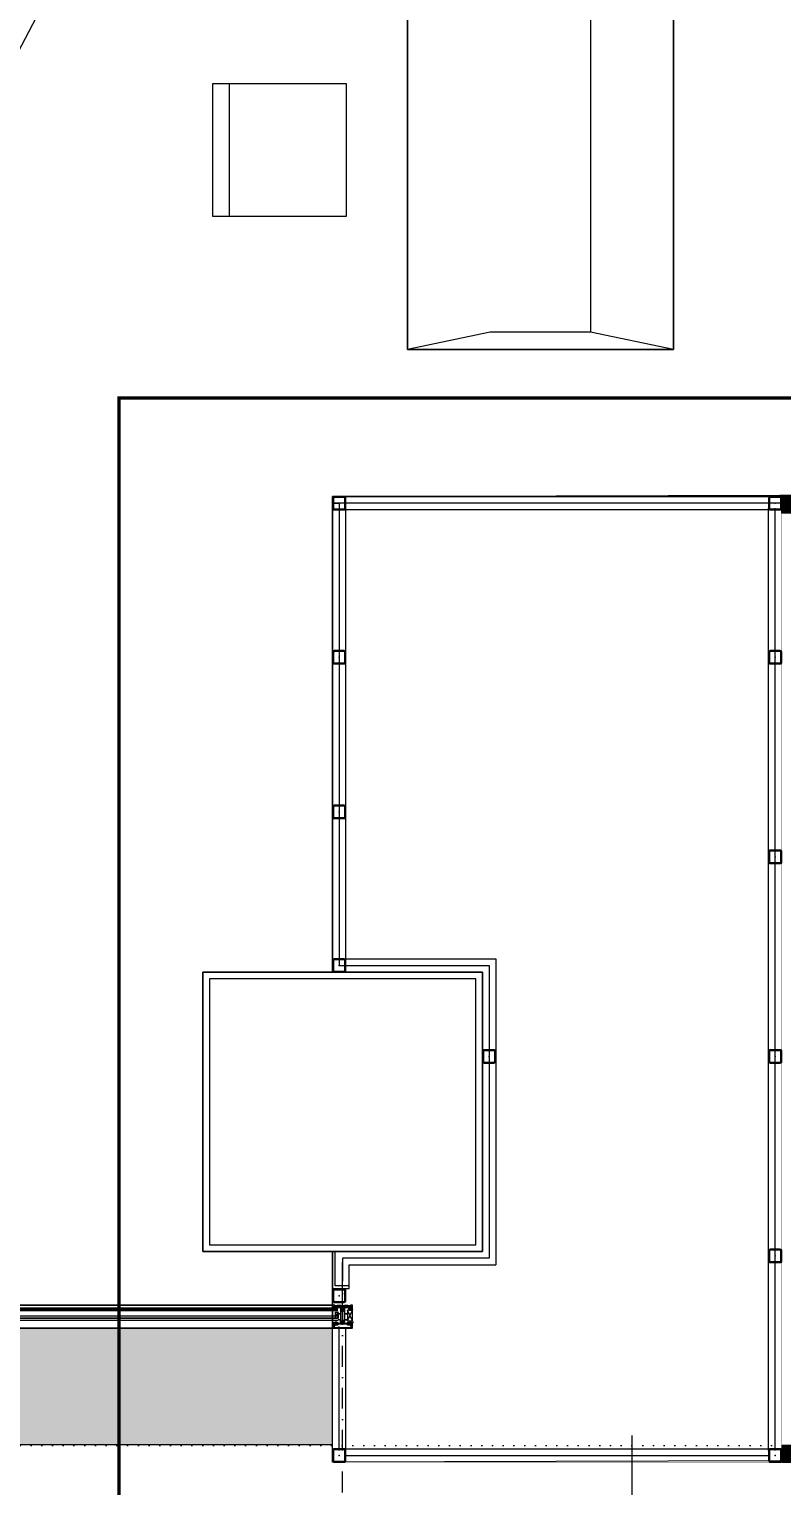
# Model space of a CAD drawing. Extents: x -2598 to 23780, y 0 to 8114.
# Drawn here: x 3228.3 to 3454.5, y 272.6 to 710.6 of the extents above; entities that cross this region are included whole.
import ezdxf
from ezdxf.enums import TextEntityAlignment as Align

# ---------------------------------------------------------------- set-up
doc = ezdxf.new("R2010")
doc.units = 0
doc.header["$LTSCALE"] = 25
doc.header["$MEASUREMENT"] = 0
for name, pattern in [('DASHDOT2', [0.5, 0.25, -0.125, 0, -0.125]), ('DOT2', [0.125, 0, -0.125]), ('HIDDEN2', [4.7625, 3.175, -1.5875])]:
    doc.linetypes.add(name, pattern=pattern)
doc.layers.get('0').update_dxf_attribs({"color": 9, "lineweight": 9})
for name, color, linetype, lineweight in [('01', 9, 'Continuous', 9), ('04', 9, 'Continuous', 9), ('05', 9, 'Continuous', 9), ('06D', 9, 'Continuous', 9), ('09', 9, 'Continuous', 9), ('10', 9, 'Continuous', 9), ('14', 9, 'Continuous', 9), ('15', 9, 'Continuous', 9), ('20', 9, 'DOT2', 9), ('21', 9, 'Continuous', 9), ('22', 8, 'Continuous', 9), ('24', 9, 'DASHDOT2', 9), ('33', 9, 'BATTING', 9), ('40', 9, 'Continuous', 9), ('40B', 9, 'Continuous', 9)]:
    doc.layers.add(name, color=color, linetype=linetype, lineweight=lineweight)
doc.styles.add('Arial', font='arial.ttf', dxfattribs={"height": 2.5})
doc.linetypes.add('BATTING', pattern='A,0.0001,-0.1,[134,ltypeshp.shx,S=0.1,R=0,X=-0.1,Y=0],-0.2,[134,ltypeshp.shx,S=0.1,R=180,X=0.1,Y=0],-0.1', length=0.4001)

# ---------------------------------------------------------------- blocks, each defined once
blk = doc.blocks.new('0_wallno')
blk.add_lwpolyline([(-7.84, 1.5), (7.942, 1.5), (7.942, -1.5), (-7.84, -1.5)], close=True)
blk.add_lwpolyline([(7.942, 0), (16.132, 0)])
at = {"style": 'Arial'}
blk.add_attdef('GENISLIK', text='', height=2, dxfattribs=at).set_placement((8.442, 0), align=Align.BOTTOM_LEFT)
blk.add_attdef('DUVARNO', text='', height=2, dxfattribs=at).set_placement((0, 0), align=Align.MIDDLE_CENTER)
blk.add_attdef('YUKSEKLIK', text='', height=2, dxfattribs=at).set_placement((8.442, -0.5), align=Align.TOP_LEFT)
blk = doc.blocks.new('p-audi_arac')
at = {"layer": '06D', "lineweight": 0, "flags": 128}
blk.add_lwpolyline([(695.6, 0.8), (-4.4, 0.8), (-4.4, 400.8), (695.6, 400.8)], close=True, dxfattribs=at)
blk = doc.blocks.new('p-')
for p, q in [((-55.07, 154.8), (-79.98, 160)), ((0, 160), (-24.97, 154.8)), ((-24.97, 154.8), (-55.07, 154.8)), ((-24.97, 154.8), (-24.97, 5.2)), ((-138.42, 80), (-98.42, 80)), ((-138.42, 40), (-138.42, 80)), ((-133.42, 40), (-133.42, 80)), ((-98.42, 80), (-98.42, 40)), ((-98.42, 40), (-138.42, 40)), ((-55.07, 5.2), (-79.98, 0)), ((-24.97, 5.2), (-55.07, 5.2)), ((0, 0), (-24.97, 5.2))]:
    blk.add_line(p, q)
at = {"flags": 128}
blk.add_lwpolyline([(-79.98, 160), (0, 160), (0, 0), (-79.98, 0)], close=True, dxfattribs=at)
at = {"layer": '40'}
for points in [[(-79.98, 0), (0, 0), (0, 160), (-79.98, 160)], [(-98.42, 40), (-138.42, 40), (-138.42, 80), (-98.42, 80)]]:
    blk.add_lwpolyline(points, close=True, dxfattribs=at)
blk = doc.blocks.new('p-kolon_80x80')
blk.add_lwpolyline([(-40, -40), (40, -40), (40, 40), (-40, 40)], close=True)
blk = doc.blocks.new('HHIMA10-IZQUIERDA$0$JUHI08')
blk.add_lwpolyline([(27, 9.7, -0.414214), (26.8, 9.5), (26, 9.5), (26, 8.5), (27, 8.5), (26, 6), (26, 0), (23.5, -2.5), (22, -2.5), (21.5, -3), (21, -2.5), (20.5, -2.5), (20, -3), (19.5, -2.5), (19, -2.5), (18.5, -3), (18, -2.5), (17.5, -2.5), (17, -3), (16.5, -2.5), (14.3, -2.5, -0.377964), (11.7, -2.5), (7.5, -2.5), (7, -3), (6.5, -2.5), (2.5, -2.5), (0, 0), (0, 6), (-1, 8.5), (0, 8.5), (0, 9.5), (-0.8, 9.5, -0.414214), (-1, 9.7), (-1, 9.9, -0.339454), (0.1, 11.4), (7.1, 13.5, -1), (7.5, 12.1), (7.1, 12, 0.330788), (5, 9.2), (5, 7.5), (6.9, 5.6, -1), (6.2, 5), (5, 6.2), (5, 3.5), (6.9, 1.6, -1), (6.2, 1), (5, 2.2), (5, -1), (11.7, -1, 0.377964), (14.3, -1), (21, -1), (21, 2.2), (19.8, 1, -1), (19.1, 1.6), (21, 3.5), (21, 6.2), (19.8, 5, -1), (19.1, 5.6), (21, 7.5), (21, 9.2, 0.330788), (18.9, 12), (18.5, 12.1, -1), (18.9, 13.5), (25.9, 11.4, -0.339454), (27, 9.9)], format="xyb", close=True)
for points in [[(3.5, 8), (3.5, 11), (1.5, 10.5), (1.5, 8)], [(3.5, 3.8), (3.5, 6.8), (1.5, 6.8), (1.5, 3.8)], [(2.5, -0.5), (3.5, -0.5), (3.5, 2.5), (1.5, 2.5), (1.5, 0.5)], [(22.5, 11), (22.5, 8), (24.5, 8), (24.5, 10.5)], [(22.5, 6.8), (22.5, 3.8), (24.5, 3.8), (24.5, 6.8)], [(24.5, 0.5), (23.5, -0.5), (22.5, -0.5), (22.5, 2.5), (24.5, 2.5)]]:
    blk.add_lwpolyline(points, close=True)
blk = doc.blocks.new('prf-10x10')
blk.add_lwpolyline([(-5, -5), (5, -5), (5, 5), (-5, 5)], close=True)
at = {"color": 255}
blk.add_solid([(-5, -5), (5, -5), (-5, 5), (5, 5)], dxfattribs=at)
at = {"layer": '10'}
blk.add_point((0, 0), dxfattribs=at)
blk = doc.blocks.new('*U120')
at = {"layer": '06D'}
blk.add_lwpolyline([(5, 0), (153.08, 0), (153.08, 5), (5, 5)], close=True, dxfattribs=at)
at = {"layer": '15'}
blk.add_lwpolyline([(153.08, 2.5), (5, 2.5)], dxfattribs=at)
at = {"layer": '10', "xscale": 0.5, "yscale": 0.5, "rotation": 270}
for p in [(2.5, 2.5), (150.58, 2.5)]:
    blk.add_blockref('prf-10x10', p, dxfattribs=at)
blk = doc.blocks.new('*U121')
at = {"layer": '06D'}
blk.add_lwpolyline([(5, 0), (153, 0), (153, 5), (5, 5)], close=True, dxfattribs=at)
at = {"layer": '15'}
blk.add_lwpolyline([(153, 2.5), (5, 2.5)], dxfattribs=at)
at = {"layer": '10', "xscale": 0.5, "yscale": 0.5, "rotation": 270}
for p in [(2.5, 2.5), (150.5, 2.5)]:
    blk.add_blockref('prf-10x10', p, dxfattribs=at)
blk = doc.blocks.new('p-kapı-kayar')
for p, q in [((-17.64, 2.07), (-17.75, 1.45)), ((-17.33, 1.45), (-17.42, 2.07)), ((185.75, 1.45), (185.84, 2.07)), ((186.06, 2.07), (186.17, 1.45))]:
    blk.add_line(p, q)
at = {"linetype": 'Continuous', "flags": 128}
for points in [[(-17.34, 2.06), (-17.34, 1.91), (-15.89, 1.91, 0.414214), (-15.59, 2.21), (-15.59, 3.11), (-15.64, 3.16), (-15.59, 3.21), (-15.59, 6.06), (-15.64, 6.11), (-15.59, 6.16), (-15.59, 7.91), (-15.67, 8.23, 0.344151), (-15.77, 8.31), (-15.79, 8.31), (-15.79, 2.21, -0.414214), (-15.89, 2.11), (-16.89, 2.11), (-16.89, 2.31, 0.414214), (-16.99, 2.41), (-17.99, 2.41), (-17.99, 3.4), (-18.19, 3.4), (-18.19, 3.3), (-19.89, 3.3), (-19.89, 3.4), (-20.09, 3.4), (-20.09, 3.1), (-19.64, 3.1), (-19.59, 3.15), (-19.54, 3.1), (-18.19, 3.1), (-18.19, 2.06), (-19.09, 2.06), (-19.09, 1.91), (-17.74, 1.91), (-17.74, 2.06), (-17.99, 2.06), (-17.99, 2.19), (-17.09, 2.19), (-17.09, 2.06)], [(185.76, 2.06), (185.76, 1.91), (184.31, 1.91, -0.414214), (184.01, 2.21), (184.01, 3.11), (184.06, 3.16), (184.01, 3.21), (184.01, 6.06), (184.06, 6.11), (184.01, 6.16), (184.01, 7.91), (184.09, 8.23, -0.344151), (184.19, 8.31), (184.21, 8.31), (184.21, 2.21, 0.414214), (184.31, 2.11), (185.31, 2.11), (185.31, 2.31, -0.414214), (185.41, 2.41), (186.41, 2.41), (186.41, 3.4), (186.61, 3.4), (186.61, 3.3), (188.31, 3.3), (188.31, 3.4), (188.51, 3.4), (188.51, 3.1), (188.06, 3.1), (188.01, 3.15), (187.96, 3.1), (186.61, 3.1), (186.61, 2.06), (187.51, 2.06), (187.51, 1.91), (186.16, 1.91), (186.16, 2.06), (186.41, 2.06), (186.41, 2.19), (185.51, 2.19), (185.51, 2.06)]]:
    blk.add_lwpolyline(points, format="xyb", close=True, dxfattribs=at)
at = {"ltscale": 1000}
for points in [[(-19.5, -1.49), (-19.5, -1.69), (-22.9, -1.69, -0.414214), (-23.5, -1.09), (-23.5, -0.24), (-23.45, -0.19), (-23.5, -0.14), (-23.5, 0.86), (-23.45, 0.91), (-23.5, 0.96), (-23.5, 1.81, -0.414214), (-22.9, 2.41), (-20.98, 2.41, -1), (-20.98, 2.26), (-22.9, 2.26, 0.085164), (-23.05, 2.23), (-23.05, 2.01, -1), (-23.15, 2.01), (-23.15, 2.13, 0.63755), (-23.19, 2.15, 0.221337), (-23.35, 1.81), (-23.35, 1.41, 1), (-23.15, 1.41), (-23.15, 1.46, -1), (-23.05, 1.46), (-23.05, 1.41, 0.414214), (-22.95, 1.31), (-21.75, 1.31, -1), (-21.75, 1.21), (-21.85, 1.21, 1), (-21.85, 1.11), (-21.51, 1.11), (-21.48, 1.08), (-21.45, 1.11), (-21.1, 1.11, 1), (-21.1, 1.21), (-21.2, 1.21, -1), (-21.2, 1.31), (-19.5, 1.31), (-19.5, 1.11, -0.414214), (-19.6, 1.01), (-19.7, 1.01), (-19.7, 1.11, 0.414214), (-19.75, 1.16), (-20.2, 1.16), (-20.2, 1.11, -0.414214), (-20.3, 1.01), (-20.4, 1.01), (-20.4, 1.11, 0.414214), (-20.45, 1.16), (-20.85, 1.16, 0.414214), (-20.9, 1.11), (-20.9, -1.49, 0.414214), (-20.85, -1.54), (-20.45, -1.54, 0.414214), (-20.4, -1.49), (-20.4, -1.39), (-20.3, -1.39, -0.414214), (-20.2, -1.49), (-20.2, -1.54), (-19.75, -1.54, 0.414214), (-19.7, -1.49), (-19.7, -1.39), (-19.6, -1.39, -0.414214)], [(-23.23, -1.41, -0.196262), (-23.35, -1.09), (-23.35, 1.06, -0.414214), (-23.25, 1.16), (-23.15, 1.16, -0.414214), (-23.05, 1.06), (-23.05, 0.81), (-22.9, 0.81), (-22.9, 1.06, -0.414214), (-22.8, 1.16), (-22.1, 1.16, -0.414214), (-22.05, 1.11), (-22.05, 1.01, 0.414214), (-22, 0.96), (-21.15, 0.96, -0.414214), (-21.05, 0.86), (-21.05, -1.44, -0.414214), (-21.15, -1.54), (-22.8, -1.54, -0.414214), (-22.9, -1.44), (-22.9, -1.19), (-23.05, -1.19), (-23.05, -1.34, -0.671875)], [(78.67, -1.54), (78.27, -1.54, -0.414214), (78.22, -1.49), (78.22, -1.39), (78.12, -1.39, 0.414214), (78.02, -1.49), (78.02, -1.54), (77.57, -1.54, -0.414214), (77.52, -1.49), (77.52, -1.39), (77.42, -1.39, 0.414214), (77.32, -1.49), (77.32, -1.69), (80.73, -1.69, 0.365977), (81.32, -1.19), (80.92, -1.19), (80.92, -0.92, 0.414214), (80.87, -0.87), (80.82, -0.87, 0.414214), (80.77, -0.92), (80.77, -1.04), (80.47, -1.04), (80.47, -0.74, 0.414214), (80.42, -0.69), (80.37, -0.69, 0.414214), (80.32, -0.74), (80.32, -0.89), (80.35, -0.92), (80.32, -0.95), (80.32, -1.09, 0.414214), (80.42, -1.19), (80.72, -1.19, -0.414214), (80.77, -1.24, 0.414214), (80.87, -1.34), (80.91, -1.34, -0.760399), (80.94, -1.44, -0.136106), (80.73, -1.49), (79.07, -1.49, -0.414214), (78.97, -1.39), (78.97, 1.01, -0.414214), (79.07, 1.11), (80.73, 1.11, -0.136106), (80.94, 1.05, -0.760399), (80.91, 0.96), (80.87, 0.96, 0.414214), (80.77, 0.86, -0.414214), (80.72, 0.81), (80.42, 0.81, 0.414214), (80.32, 0.71), (80.32, 0.36, 0.414214), (80.37, 0.31), (80.42, 0.31, 0.414214), (80.47, 0.36), (80.47, 0.66), (80.77, 0.66), (80.77, 0.53, 0.414214), (80.82, 0.48), (80.87, 0.48, 0.414214), (80.92, 0.53), (80.92, 0.81), (81.32, 0.81, 0.365977), (80.73, 1.31), (77.32, 1.31), (77.32, 1.11, 0.414214), (77.42, 1.01), (77.52, 1.01), (77.52, 1.11, -0.414214), (77.57, 1.16), (78.02, 1.16), (78.02, 1.11, 0.414214), (78.12, 1.01), (78.22, 1.01), (78.22, 1.11, -0.414214), (78.27, 1.16), (78.67, 1.16, -0.414214), (78.72, 1.11), (78.72, -1.49, -0.414214)], [(89.75, -1.54), (90.15, -1.54, 0.414214), (90.2, -1.49), (90.2, -1.39), (90.3, -1.39, -0.414214), (90.4, -1.49), (90.4, -1.54), (90.85, -1.54, 0.414214), (90.9, -1.49), (90.9, -1.39), (91, -1.39, -0.414214), (91.1, -1.49), (91.1, -1.69), (87.69, -1.69, -0.365977), (87.1, -1.19), (87.5, -1.19), (87.5, -0.92, -0.414214), (87.55, -0.87), (87.6, -0.87, -0.414214), (87.65, -0.92), (87.65, -1.04), (87.95, -1.04), (87.95, -0.74, -0.414214), (88, -0.69), (88.05, -0.69, -0.414214), (88.1, -0.74), (88.1, -0.89), (88.07, -0.92), (88.1, -0.95), (88.1, -1.09, -0.414214), (88, -1.19), (87.7, -1.19, 0.414214), (87.65, -1.24, -0.414214), (87.55, -1.34), (87.51, -1.34, 0.760399), (87.48, -1.44, 0.136106), (87.69, -1.49), (89.35, -1.49, 0.414214), (89.45, -1.39), (89.45, 1.01, 0.414214), (89.35, 1.11), (87.69, 1.11, 0.136106), (87.48, 1.05, 0.760399), (87.51, 0.96), (87.55, 0.96, -0.414214), (87.65, 0.86, 0.414214), (87.7, 0.81), (88, 0.81, -0.414214), (88.1, 0.71), (88.1, 0.36, -0.414214), (88.05, 0.31), (88, 0.31, -0.414214), (87.95, 0.36), (87.95, 0.66), (87.65, 0.66), (87.65, 0.53, -0.414214), (87.6, 0.48), (87.55, 0.48, -0.414214), (87.5, 0.53), (87.5, 0.81), (87.1, 0.81, -0.365977), (87.69, 1.31), (91.1, 1.31), (91.1, 1.11, -0.414214), (91, 1.01), (90.9, 1.01), (90.9, 1.11, 0.414214), (90.85, 1.16), (90.4, 1.16), (90.4, 1.11, -0.414214), (90.3, 1.01), (90.2, 1.01), (90.2, 1.11, 0.414214), (90.15, 1.16), (89.75, 1.16, 0.414214), (89.7, 1.11), (89.7, -1.49, 0.414214)], [(187.92, -1.49), (187.92, -1.69), (191.32, -1.69, 0.414214), (191.92, -1.09), (191.92, -0.24), (191.87, -0.19), (191.92, -0.14), (191.92, 0.86), (191.87, 0.91), (191.92, 0.96), (191.92, 1.81, 0.414214), (191.32, 2.41), (189.4, 2.41, 1), (189.4, 2.26), (191.32, 2.26, -0.085164), (191.47, 2.23), (191.47, 2.01, 1), (191.57, 2.01), (191.57, 2.13, -0.63755), (191.61, 2.15, -0.221337), (191.77, 1.81), (191.77, 1.41, -1), (191.57, 1.41), (191.57, 1.46, 1), (191.47, 1.46), (191.47, 1.41, -0.414214), (191.37, 1.31), (190.17, 1.31, 1), (190.17, 1.21), (190.27, 1.21, -1), (190.27, 1.11), (189.93, 1.11), (189.9, 1.08), (189.87, 1.11), (189.52, 1.11, -1), (189.52, 1.21), (189.62, 1.21, 1), (189.62, 1.31), (187.92, 1.31), (187.92, 1.11, 0.414214), (188.02, 1.01), (188.12, 1.01), (188.12, 1.11, -0.414214), (188.17, 1.16), (188.62, 1.16), (188.62, 1.11, 0.414214), (188.72, 1.01), (188.82, 1.01), (188.82, 1.11, -0.414214), (188.87, 1.16), (189.27, 1.16, -0.414214), (189.32, 1.11), (189.32, -1.49, -0.414214), (189.27, -1.54), (188.87, -1.54, -0.414214), (188.82, -1.49), (188.82, -1.39), (188.72, -1.39, 0.414214), (188.62, -1.49), (188.62, -1.54), (188.17, -1.54, -0.414214), (188.12, -1.49), (188.12, -1.39), (188.02, -1.39, 0.414214)], [(191.65, -1.41, 0.196262), (191.77, -1.09), (191.77, 1.06, 0.414214), (191.67, 1.16), (191.57, 1.16, 0.414214), (191.47, 1.06), (191.47, 0.81), (191.32, 0.81), (191.32, 1.06, 0.414214), (191.22, 1.16), (190.52, 1.16, 0.414214), (190.47, 1.11), (190.47, 1.01, -0.414214), (190.42, 0.96), (189.57, 0.96, 0.414214), (189.47, 0.86), (189.47, -1.44, 0.414214), (189.57, -1.54), (191.22, -1.54, 0.414214), (191.32, -1.44), (191.32, -1.19), (191.47, -1.19), (191.47, -1.34, 0.671875)]]:
    blk.add_lwpolyline(points, format="xyb", close=True, dxfattribs=at)
for points in [[(-20.4, 2.39), (-18.48, 2.39, -1), (-18.48, 2.24), (-20.4, 2.24), (-20.55, 2.22), (-20.55, 1.99, -1), (-20.65, 1.99), (-20.65, 2.12, 0.63755), (-20.69, 2.14), (-20.85, 1.79), (-20.85, 1.39, 1), (-20.65, 1.39), (-20.65, 1.44, -1), (-20.55, 1.44), (-20.55, 1.39, 0.414214), (-20.45, 1.29), (-19.25, 1.29, -1), (-19.25, 1.19), (-19.35, 1.19, 1), (-19.35, 1.09), (-19.01, 1.09), (-18.98, 1.06), (-18.95, 1.09), (-18.6, 1.09, 1), (-18.6, 1.19), (-18.7, 1.19, -1), (-18.7, 1.29), (83.23, 1.29, -0.365977), (83.82, 0.79), (83.75, 0.79), (83.75, 0.41), (84.21, 0.05), (84.21, 0), (84.19, -0.04), (84.13, -0.08, -0.068877), (83.67, -0.22, -0.025103), (83.39, -0.25, 0.44249), (83.29, -0.42), (83.3, -0.49), (83.45, -0.68), (83.66, -0.77), (83.79, -0.8), (83.79, -0.96), (83.75, -1.18), (83.75, -1.21), (83.82, -1.21, -0.365977), (83.23, -1.71), (-20.4, -1.71, -0.414214), (-21, -1.11), (-21, -0.26), (-20.95, -0.21), (-21, -0.16), (-21, 0.84), (-20.95, 0.89), (-21, 0.94), (-21, 1.79, -0.414214), (-20.4, 2.39)], [(85.19, 1.29, 0.365977), (84.6, 0.79), (84.67, 0.76), (84.63, 0.54), (84.63, 0.38), (84.91, 0.3), (84.97, 0.26), (85.12, 0.07, -0.207783), (85.09, -0.15, -0.31764), (85.03, -0.17), (84.75, -0.2), (84.43, -0.27), (84.29, -0.33), (84.23, -0.38), (84.21, -0.42), (84.21, -0.47), (84.67, -0.82), (84.67, -1.18), (84.6, -1.21, 0.365977), (85.19, -1.71), (188.82, -1.71, 0.414214), (189.42, -1.11), (189.42, -0.26), (189.37, -0.21), (189.42, -0.16), (189.42, 0.84), (189.37, 0.89), (189.42, 0.94), (189.42, 1.79, 0.414214), (188.82, 2.39), (186.9, 2.39, 1), (186.9, 2.24), (188.82, 2.24), (188.97, 2.22), (188.97, 1.99, 1), (189.07, 1.99), (189.07, 2.12, -0.63755), (189.11, 2.14, -0.465478), (189.11, 2.14, -0.221337), (189.27, 1.79), (189.27, 1.39, -1), (189.07, 1.39), (189.07, 1.44, 1), (188.97, 1.44), (188.97, 1.39, -0.414214), (188.87, 1.29), (85.19, 1.29)]]:
    blk.add_lwpolyline(points, format="xyb", close=True)
for points in [[(-17.87, 2.19), (-17.87, 2.07), (-17.21, 2.07), (-17.21, 2.19)], [(81.49, -0.13), (81.55, -0.11), (81.63, -0.07), (81.69, -0.02), (81.71, 0.01), (81.71, 0.06), (81.25, 0.42), (81.25, 0.78), (80.94, 0.78), (80.94, 0.42), (80.74, 0.42), (80.74, 0.6), (80.73, 0.61), (80.68, 0.6), (80.49, 0.4), (80.49, -0.85), (80.68, -1.04), (80.73, -1.05), (80.74, -1.04), (80.74, -0.86), (80.94, -0.86), (80.94, -1.17), (81.25, -1.17), (81.29, -0.94), (81.29, -0.79), (81.16, -0.76), (81.01, -0.7), (80.95, -0.67), (80.87, -0.57), (80.8, -0.48), (80.79, -0.41), (80.8, -0.31), (80.83, -0.26), (80.89, -0.23), (81.17, -0.21), (81.38, -0.16)], [(86.93, -0.13), (86.87, -0.11), (86.79, -0.07), (86.73, -0.02), (86.71, 0.01), (86.71, 0.06), (87.17, 0.42), (87.17, 0.78), (87.48, 0.78), (87.48, 0.42), (87.68, 0.42), (87.68, 0.6), (87.69, 0.61), (87.74, 0.6), (87.93, 0.4), (87.93, -0.85), (87.74, -1.04), (87.69, -1.05), (87.68, -1.04), (87.68, -0.86), (87.48, -0.86), (87.48, -1.17), (87.17, -1.17), (87.13, -0.94), (87.13, -0.79), (87.26, -0.76), (87.41, -0.7), (87.47, -0.67), (87.55, -0.57), (87.62, -0.48), (87.63, -0.41), (87.62, -0.31), (87.59, -0.26), (87.53, -0.23), (87.25, -0.21), (87.04, -0.16)], [(186.29, 2.19), (186.29, 2.07), (185.63, 2.07), (185.63, 2.19)]]:
    blk.add_lwpolyline(points, close=True)
at = {"layer": '06D'}
for p, q in [((77.32, 1.31), (-20.35, 1.31)), ((91.1, 1.31), (188.77, 1.31)), ((77.32, -1.69), (-19.5, -1.69)), ((91.1, -1.69), (187.92, -1.69))]:
    blk.add_line(p, q, dxfattribs=at)
at = {"layer": '15'}
for p, q in [((-20.59, 0.32), (-20.59, -0.68)), ((-20.59, 0.32), (78.43, 0.32)), ((78.43, 0.32), (78.43, -0.68)), ((89.99, 0.32), (89.99, -0.68)), ((189.01, 0.32), (89.99, 0.32)), ((189.01, 0.32), (189.01, -0.68)), ((-20.59, -0.68), (78.43, -0.68)), ((189.01, -0.68), (89.99, -0.68))]:
    blk.add_line(p, q, dxfattribs=at)
at = {"layer": '20'}
for points in [[(-22.9, -1.69), (-115.79, -1.69), (-115.79, 2.41), (-22.9, 2.41)], [(191.32, -1.69), (284.21, -1.69), (284.21, 2.41), (191.32, 2.41)]]:
    blk.add_lwpolyline(points, dxfattribs=at)
at = {"xscale": -1, "rotation": 180}
blk.add_blockref('*U120', (-168.79, 8.4), dxfattribs=at)
at = {"rotation": 180}
blk.add_blockref('*U121', (337.21, 8.4), dxfattribs=at)
at = {"yscale": 0.1, "zscale": 0.1}
for p, xscale, rotation in [((-20.6, 1.11), 0.1, 270), ((78.42, -1.49), 0.1, 90), ((90, -1.49), -0.1, 270), ((189.02, 1.11), -0.1, 90)]:
    blk.add_blockref('HHIMA10-IZQUIERDA$0$JUHI08', p, dxfattribs=dict(at, xscale=xscale, rotation=rotation))
blk = doc.blocks.new('Prf-40x40')
for points in [[(1.5, -2), (-1.5, -2, -0.414214), (-2, -1.5), (-2, 1.5, -0.414214), (-1.5, 2), (1.5, 2, -0.414214), (2, 1.5), (2, -1.5, -0.414214)], [(1.5, -1.7), (-1.5, -1.7, -0.414214), (-1.7, -1.5), (-1.7, 1.5, -0.414214), (-1.5, 1.7), (1.5, 1.7, -0.414214), (1.7, 1.5), (1.7, -1.5, -0.414214)]]:
    blk.add_lwpolyline(points, format="xyb", close=True)
blk.add_point((0, 0))
blk = doc.blocks.new('p-profil_bitis')
for p, q in [((-1.5, 2.16), (-3, 5.37)), ((-3, 2.16), (-1.5, 5.37)), ((1.2, 3.05), (2.2, 4.65)), ((2.2, 3.05), (1.2, 4.65))]:
    blk.add_line(p, q)
for points in [[(-2.9, 6.02), (-2.89, 6.01), (-2.88, 6), (-2.88, 6), (-2.87, 6), (-2.48, 6), (-2.47, 6), (-2.46, 6), (-2.46, 6.01), (-2.45, 6.02), (-2.43, 6.06), (-2.41, 6.08), (-2.4, 6.09), (-2.38, 6.09), (-2.37, 6.1), (-2.35, 6.09), (-2.33, 6.09), (-2.32, 6.08), (-2.3, 6.06), (-2.28, 6.01), (-2.27, 6.01), (-2.27, 6), (-2.26, 6), (-2.25, 6), (-1.76, 6), (-1.76, 5.49), (-1.76, 5.48), (-1.77, 5.47), (-1.77, 5.46), (-1.78, 5.46), (-1.79, 5.45), (-1.8, 5.45), (-1.81, 5.45), (-1.82, 5.46), (-1.83, 5.46), (-1.84, 5.47), (-1.89, 5.55), (-1.89, 5.56), (-1.9, 5.57), (-1.9, 5.57), (-1.91, 5.57), (-1.92, 5.57), (-1.93, 5.57), (-1.93, 5.56), (-1.94, 5.55), (-1.99, 5.46), (-1.99, 5.46), (-2, 5.46), (-2, 5.45), (-2.01, 5.45), (-2.02, 5.45), (-2.1, 5.45), (-2.11, 5.45), (-2.12, 5.45), (-2.12, 5.46), (-2.13, 5.46), (-2.13, 5.47), (-2.13, 5.47), (-2.14, 5.48), (-2.14, 5.5), (-2.23, 5.45), (-2.54, 5.45), (-2.62, 5.5), (-2.62, 5.48), (-2.63, 5.47), (-2.63, 5.46), (-2.63, 5.46), (-2.64, 5.45), (-2.65, 5.45), (-2.65, 5.45), (-2.74, 5.45), (-2.75, 5.45), (-2.76, 5.45), (-2.76, 5.46), (-2.77, 5.46), (-2.77, 5.46), (-2.82, 5.55), (-2.83, 5.56), (-2.83, 5.57), (-2.84, 5.57), (-2.85, 5.57), (-2.86, 5.57), (-2.86, 5.57), (-2.87, 5.56), (-2.87, 5.55), (-2.92, 5.47), (-2.93, 5.46), (-2.94, 5.46), (-2.95, 5.45), (-2.96, 5.45), (-2.97, 5.45), (-2.98, 5.46), (-2.99, 5.46), (-2.99, 5.47), (-3, 5.48), (-3, 5.49), (-3, 6.92), (-3, 6.93), (-3, 6.93), (-2.99, 6.94), (-2.99, 6.95), (-2.98, 6.95), (-2.97, 6.95), (-2.37, 6.95), (-2.36, 6.95), (-2.35, 6.95), (-2.35, 6.94), (-2.34, 6.93), (-2.34, 6.93), (-2.34, 6.92), (-2.34, 6.47), (-2.34, 6.44), (-2.32, 6.41), (-2.3, 6.38), (-2.28, 6.37), (-2.25, 6.35), (-2.22, 6.35), (-2.04, 6.35), (-2.03, 6.35), (-2.02, 6.35), (-2.01, 6.36), (-2, 6.37), (-1.99, 6.38), (-1.99, 6.39), (-1.99, 6.4), (-1.99, 6.54), (-2.05, 6.54), (-2.06, 6.54), (-2.08, 6.55), (-2.09, 6.55), (-2.09, 6.56), (-2.1, 6.58), (-2.1, 6.59), (-2.1, 6.6), (-2.1, 6.62), (-2.09, 6.63), (-2.08, 6.65), (-2.07, 6.66), (-2.05, 6.67), (-2.04, 6.68), (-2.02, 6.68), (-1.79, 6.68), (-1.78, 6.68), (-1.78, 6.68), (-1.77, 6.67), (-1.76, 6.66), (-1.76, 6.66), (-1.76, 6.65), (-1.76, 6.4), (-0.65, 6.4), (-0.62, 6.4), (-0.58, 6.39), (-0.56, 6.37), (-0.53, 6.35), (-0.51, 6.32), (-0.5, 6.28), (-0.5, 6.25), (-0.5, 2.04), (-0.5, 2.01), (-0.49, 1.99), (-0.47, 1.96), (-0.45, 1.94), (-0.42, 1.93), (-0.39, 1.92), (-0.36, 1.92), (-0.33, 1.93), (-0.31, 1.94), (-0.29, 1.96), (-0.27, 1.99), (-0.26, 2.01), (-0.25, 2.04), (-0.25, 2.25), (-0.25, 2.26), (-0.25, 2.26), (-0.25, 2.27), (-0.24, 2.28), (-0.23, 2.28), (-0.23, 2.28), (0.22, 2.28), (0.23, 2.28), (0.24, 2.28), (0.25, 2.27), (0.25, 2.26), (0.25, 2.26), (0.26, 2.25), (0.26, 2.04), (0.26, 2.01), (0.27, 1.99), (0.29, 1.96), (0.31, 1.94), (0.33, 1.93), (0.36, 1.92), (0.39, 1.92), (0.42, 1.93), (0.45, 1.94), (0.47, 1.96), (0.49, 1.99), (0.5, 2.01), (0.5, 2.04), (0.5, 6.25), (0.51, 6.29), (0.52, 6.33), (0.54, 6.36), (0.58, 6.38), (0.61, 6.4), (0.65, 6.4), (1.76, 6.4), (1.76, 6.65), (1.76, 6.66), (1.76, 6.66), (1.77, 6.67), (1.77, 6.67), (1.78, 6.68), (1.78, 6.68), (1.79, 6.68), (2.02, 6.68), (2.04, 6.68), (2.06, 6.67), (2.08, 6.66), (2.09, 6.64), (2.1, 6.62), (2.1, 6.6), (2.1, 6.59), (2.1, 6.58), (2.1, 6.57), (2.09, 6.56), (2.08, 6.55), (2.07, 6.54), (2.06, 6.54), (2.05, 6.54), (1.99, 6.54), (1.99, 6.4), (1.99, 6.39), (1.99, 6.38), (2, 6.37), (2.01, 6.36), (2.02, 6.35), (2.03, 6.35), (2.04, 6.35), (2.22, 6.35), (2.25, 6.35), (2.28, 6.37), (2.3, 6.38), (2.32, 6.41), (2.34, 6.44), (2.34, 6.47), (2.34, 6.92), (2.34, 6.93), (2.34, 6.93), (2.35, 6.94), (2.35, 6.95), (2.36, 6.95), (2.37, 6.95), (2.97, 6.95), (2.98, 6.95), (2.98, 6.95), (2.99, 6.94), (2.99, 6.94), (3, 6.93), (3, 6.93), (3, 6.92), (3, 5.49), (3, 5.48), (3, 5.47), (2.99, 5.46), (2.98, 5.46), (2.97, 5.45), (2.96, 5.45), (2.96, 5.45), (2.95, 5.45), (2.94, 5.46), (2.93, 5.46), (2.92, 5.47), (2.87, 5.55), (2.87, 5.56), (2.86, 5.57), (2.86, 5.57), (2.85, 5.57), (2.84, 5.57), (2.83, 5.57), (2.83, 5.56), (2.82, 5.55), (2.77, 5.46), (2.77, 5.46), (2.76, 5.46), (2.76, 5.45), (2.75, 5.45), (2.74, 5.45), (2.65, 5.45), (2.65, 5.45), (2.64, 5.45), (2.63, 5.46), (2.63, 5.46), (2.63, 5.47), (2.62, 5.48), (2.62, 5.5), (2.53, 5.45), (2.22, 5.45), (2.13, 5.5), (2.13, 5.48), (2.13, 5.47), (2.13, 5.47), (2.13, 5.46), (2.12, 5.46), (2.12, 5.45), (2.11, 5.45), (2.1, 5.45), (2.02, 5.45), (2.01, 5.45), (2, 5.45), (1.99, 5.46), (1.99, 5.46), (1.94, 5.55), (1.93, 5.56), (1.93, 5.57), (1.92, 5.57), (1.91, 5.57), (1.9, 5.57), (1.9, 5.57), (1.89, 5.56), (1.89, 5.55), (1.84, 5.47), (1.83, 5.46), (1.82, 5.46), (1.81, 5.45), (1.8, 5.45), (1.79, 5.45), (1.78, 5.46), (1.77, 5.46), (1.77, 5.47), (1.76, 5.48), (1.76, 5.49), (1.76, 6), (2.25, 6), (2.26, 6), (2.26, 6), (2.27, 6.01), (2.27, 6.01), (2.28, 6.01), (2.3, 6.06), (2.31, 6.07), (2.33, 6.09), (2.34, 6.09), (2.36, 6.1), (2.37, 6.1), (2.39, 6.09), (2.4, 6.09), (2.42, 6.07), (2.43, 6.06), (2.45, 6.02), (2.46, 6.01), (2.46, 6), (2.47, 6), (2.48, 6), (2.87, 6), (2.88, 6), (2.88, 6), (2.89, 6.01), (2.9, 6.02), (2.9, 6.02), (2.9, 6.03), (2.9, 6.04), (2.9, 6.05), (2.87, 6.1), (2.86, 6.11), (2.85, 6.11), (2.84, 6.12), (2.83, 6.12), (2.82, 6.12), (2.81, 6.12), (2.8, 6.11), (2.79, 6.11), (2.78, 6.1), (2.74, 6.02), (2.73, 6.01), (2.72, 6.01), (2.72, 6), (2.71, 6), (2.7, 6), (2.69, 6.01), (2.69, 6.01), (2.68, 6.02), (2.64, 6.1), (2.63, 6.11), (2.62, 6.11), (2.61, 6.12), (2.6, 6.12), (2.59, 6.12), (2.58, 6.12), (2.57, 6.11), (2.56, 6.11), (2.55, 6.1), (2.51, 6.02), (2.5, 6.01), (2.5, 6.01), (2.49, 6), (2.48, 6), (2.48, 6), (2.47, 6), (2.46, 6.01), (2.46, 6.01), (2.45, 6.02), (2.41, 6.1), (2.4, 6.11), (2.39, 6.11), (2.38, 6.12), (2.37, 6.12), (2.36, 6.12), (2.35, 6.12), (2.34, 6.11), (2.33, 6.11), (2.32, 6.1), (2.28, 6.02), (2.27, 6.01), (2.26, 6.01), (2.26, 6), (2.25, 6), (2.24, 6), (2.24, 6.01), (2.23, 6.01), (2.22, 6.02), (2.18, 6.1), (2.17, 6.11), (2.16, 6.11), (2.15, 6.12), (2.14, 6.12), (2.13, 6.12), (2.12, 6.12), (2.11, 6.11), (2.1, 6.11), (2.09, 6.1), (2.05, 6.02), (2.04, 6.01), (2.03, 6.01), (2.03, 6), (2.02, 6), (2.01, 6), (2.01, 6.01), (2, 6.01), (1.99, 6.02), (1.95, 6.1), (1.94, 6.11), (1.93, 6.11), (1.92, 6.12), (1.91, 6.12), (1.9, 6.12), (1.89, 6.12), (1.88, 6.11), (1.87, 6.11), (1.86, 6.1), (1.82, 6.02), (1.81, 6.01), (1.81, 6.01), (1.8, 6), (1.79, 6), (1.78, 6), (1.77, 6.01), (1.77, 6.01), (1.76, 6.02), (1.76, 6.02), (1.76, 6.03), (1.76, 6.17), (1.76, 6.18), (1.76, 6.19), (1.75, 6.19), (1.74, 6.2), (1.74, 6.2), (1.73, 6.2), (0.8, 6.2), (0.8, 6.23), (0.79, 6.25), (0.77, 6.27), (0.76, 6.28), (0.73, 6.3), (0.71, 6.3), (0.68, 6.3), (0.66, 6.29), (0.64, 6.28), (0.62, 6.26), (0.61, 6.24), (0.6, 6.22), (0.6, 6.2), (0.6, 6.17), (0.61, 6.15), (0.63, 6.13), (0.65, 6.12), (0.65, 4.3), (1.25, 4.41), (1.26, 4.41), (1.27, 4.4), (1.28, 4.4), (1.29, 4.39), (1.3, 4.38), (1.3, 4.38), (1.3, 4.37), (1.3, 4.36), (1.29, 4.35), (1.29, 4.34), (1.28, 4.33), (1.27, 4.33), (0.65, 4.15), (0.65, 2.51), (1.25, 2.62), (1.26, 2.62), (1.27, 2.61), (1.28, 2.61), (1.29, 2.6), (1.3, 2.59), (1.3, 2.59), (1.3, 2.58), (1.3, 2.57), (1.29, 2.56), (1.29, 2.55), (1.28, 2.54), (1.27, 2.54), (0.64, 2.36), (0.62, 2.35), (0.6, 2.33), (0.59, 2.32), (0.58, 2.3), (0.58, 2.28), (0.58, 1.97), (0.7, 1.97), (0.7, 1.83), (0.26, 1.83), (0.14, 1.95), (0.14, 2.05), (0.14, 2.06), (0.14, 2.06), (0.13, 2.07), (0.13, 2.07), (0.12, 2.08), (0.12, 2.08), (0.11, 2.08), (-0.11, 2.08), (-0.12, 2.08), (-0.12, 2.08), (-0.13, 2.07), (-0.13, 2.07), (-0.14, 2.06), (-0.14, 2.06), (-0.14, 2.05), (-0.14, 1.95), (-0.26, 1.83), (-0.7, 1.83), (-0.7, 1.97), (-0.58, 1.97), (-0.58, 2.28), (-0.58, 2.3), (-0.59, 2.32), (-0.6, 2.34), (-0.62, 2.35), (-0.64, 2.36), (-1.27, 2.54), (-1.28, 2.54), (-1.29, 2.55), (-1.29, 2.56), (-1.3, 2.57), (-1.3, 2.58), (-1.3, 2.59), (-1.3, 2.59), (-1.29, 2.6), (-1.28, 2.61), (-1.27, 2.61), (-1.26, 2.62), (-1.25, 2.62), (-0.65, 2.51), (-0.65, 4.15), (-1.27, 4.33), (-1.28, 4.33), (-1.29, 4.34), (-1.29, 4.35), (-1.3, 4.36), (-1.3, 4.37), (-1.3, 4.38), (-1.3, 4.38), (-1.29, 4.39), (-1.28, 4.4), (-1.27, 4.4), (-1.26, 4.41), (-1.25, 4.41), (-0.65, 4.3), (-0.65, 6.12), (-0.63, 6.13), (-0.61, 6.15), (-0.6, 6.17), (-0.6, 6.2), (-0.6, 6.22), (-0.61, 6.24), (-0.62, 6.26), (-0.64, 6.28), (-0.66, 6.29), (-0.68, 6.3), (-0.71, 6.3), (-0.73, 6.3), (-0.76, 6.28), (-0.77, 6.27), (-0.79, 6.25), (-0.8, 6.23), (-0.8, 6.2), (-1.73, 6.2), (-1.74, 6.2), (-1.74, 6.2), (-1.75, 6.19), (-1.76, 6.19), (-1.76, 6.18), (-1.76, 6.17), (-1.76, 6.03), (-1.76, 6.02), (-1.76, 6.02), (-1.77, 6.01), (-1.78, 6.01), (-1.78, 6), (-1.79, 6), (-1.8, 6), (-1.81, 6.01), (-1.81, 6.01), (-1.82, 6.02), (-1.86, 6.1), (-1.87, 6.11), (-1.88, 6.11), (-1.89, 6.12), (-1.9, 6.12), (-1.91, 6.12), (-1.92, 6.12), (-1.93, 6.11), (-1.94, 6.11), (-1.95, 6.1), (-1.99, 6.02), (-2, 6.01), (-2.01, 6.01), (-2.01, 6), (-2.02, 6), (-2.03, 6), (-2.03, 6.01), (-2.04, 6.01), (-2.05, 6.02), (-2.09, 6.1), (-2.1, 6.11), (-2.11, 6.11), (-2.12, 6.12), (-2.13, 6.12), (-2.14, 6.12), (-2.15, 6.12), (-2.16, 6.11), (-2.17, 6.11), (-2.18, 6.1), (-2.22, 6.02), (-2.23, 6.01), (-2.24, 6.01), (-2.24, 6), (-2.25, 6), (-2.26, 6), (-2.26, 6.01), (-2.27, 6.01), (-2.28, 6.02), (-2.32, 6.1), (-2.33, 6.11), (-2.34, 6.11), (-2.35, 6.12), (-2.36, 6.12), (-2.37, 6.12), (-2.38, 6.12), (-2.39, 6.11), (-2.4, 6.11), (-2.41, 6.1), (-2.45, 6.02), (-2.46, 6.01), (-2.46, 6.01), (-2.47, 6), (-2.48, 6), (-2.48, 6), (-2.49, 6), (-2.5, 6.01), (-2.5, 6.01), (-2.51, 6.02), (-2.55, 6.1), (-2.56, 6.11), (-2.57, 6.11), (-2.58, 6.12), (-2.59, 6.12), (-2.6, 6.12), (-2.61, 6.12), (-2.62, 6.11), (-2.63, 6.11), (-2.64, 6.1), (-2.68, 6.02), (-2.69, 6.01), (-2.69, 6.01), (-2.7, 6), (-2.71, 6), (-2.72, 6), (-2.73, 6.01), (-2.73, 6.01), (-2.74, 6.02), (-2.78, 6.1), (-2.79, 6.11), (-2.8, 6.11), (-2.81, 6.12), (-2.82, 6.12), (-2.83, 6.12), (-2.84, 6.12), (-2.85, 6.11), (-2.86, 6.11), (-2.87, 6.1), (-2.9, 6.05), (-2.9, 6.04), (-2.9, 6.03)], [(-3, 5.37), (-1.5, 5.37), (-1.5, 2.16), (-3, 2.16)], [(-2.81, 6.34), (-2.81, 6.33), (-2.8, 6.33), (-2.8, 6.32), (-2.79, 6.32), (-2.78, 6.32), (-2.56, 6.32), (-2.55, 6.32), (-2.55, 6.32), (-2.54, 6.33), (-2.54, 6.33), (-2.53, 6.34), (-2.53, 6.34), (-2.53, 6.35), (-2.53, 6.77), (-2.53, 6.78), (-2.53, 6.78), (-2.54, 6.79), (-2.54, 6.79), (-2.55, 6.8), (-2.55, 6.8), (-2.56, 6.8), (-2.78, 6.8), (-2.79, 6.8), (-2.79, 6.8), (-2.8, 6.79), (-2.8, 6.79), (-2.81, 6.78), (-2.81, 6.77)], [(-2.68, 5.61), (-2.67, 5.59), (-2.67, 5.58), (-2.65, 5.58), (-2.64, 5.57), (-2.63, 5.57), (-2.62, 5.57), (-2.62, 5.53), (-2.58, 5.57), (-2.17, 5.57), (-2.14, 5.53), (-2.14, 5.57), (-2.13, 5.57), (-2.12, 5.57), (-2.11, 5.57), (-2.1, 5.58), (-2.09, 5.59), (-2.08, 5.6), (-2.08, 5.61), (-2.08, 5.62), (-2.08, 5.68), (-2.21, 5.81), (-2.55, 5.81), (-2.68, 5.68), (-2.68, 5.62)], [(1.2, 3.05), (1.2, 4.65), (2.2, 4.65), (2.2, 3.05)], [(2.13, 5.57), (2.13, 5.53), (2.17, 5.57), (2.58, 5.57), (2.62, 5.53), (2.62, 5.57), (2.63, 5.57), (2.64, 5.57), (2.65, 5.57), (2.66, 5.58), (2.67, 5.59), (2.68, 5.6), (2.68, 5.61), (2.68, 5.62), (2.68, 5.68), (2.55, 5.81), (2.21, 5.81), (2.08, 5.68), (2.08, 5.62), (2.08, 5.61), (2.08, 5.6), (2.09, 5.59), (2.1, 5.58), (2.11, 5.57), (2.12, 5.57)], [(2.53, 6.35), (2.53, 6.34), (2.54, 6.33), (2.54, 6.33), (2.55, 6.32), (2.55, 6.32), (2.56, 6.32), (2.78, 6.32), (2.79, 6.32), (2.79, 6.32), (2.8, 6.33), (2.81, 6.33), (2.81, 6.34), (2.81, 6.35), (2.81, 6.77), (2.81, 6.78), (2.81, 6.78), (2.8, 6.79), (2.8, 6.79), (2.79, 6.8), (2.79, 6.8), (2.78, 6.8), (2.56, 6.8), (2.55, 6.8), (2.55, 6.8), (2.54, 6.79), (2.54, 6.79), (2.53, 6.78), (2.53, 6.77)], [(2.85, 0.85), (2.85, 1), (2.77, 1.14), (2.89, 1.5), (3, 1.5), (3, 0.1), (2.9, 0), (-2.9, 0), (-3, 0.1), (-3, 1.5), (-2.89, 1.5), (-2.77, 1.14), (-2.85, 0.99), (-2.85, 0.85), (-2.87, 0.85), (-2.87, 0.5), (-2.82, 0.45), (-2.47, 0.45), (-2.47, 0.37), (-2.52, 0.32), (-2.82, 0.32), (-2.87, 0.27), (-2.87, 0.18), (-2.82, 0.13), (2.82, 0.13), (2.87, 0.18), (2.87, 0.27), (2.82, 0.32), (2.52, 0.32), (2.47, 0.37), (2.47, 0.45), (2.82, 0.45), (2.87, 0.5), (2.87, 0.85)], [(-2.8, 0.99), (-2.69, 0.82), (-2.63, 0.73), (-2.54, 0.57), (-2.5, 0.55), (-2.47, 0.56), (-2.45, 0.6), (-2.45, 0.85), (-2.4, 0.9), (-1.53, 0.9), (-1.42, 0.94), (-1.38, 1.05), (-1.38, 1.13), (-1.33, 1.18), (-0.02, 1.18), (-0.01, 1.2), (0.01, 1.2), (0.03, 1.18), (1.33, 1.18), (1.38, 1.13), (1.38, 1.05), (1.42, 0.94), (1.53, 0.9), (2.4, 0.9), (2.45, 0.85), (2.45, 0.6), (2.47, 0.56), (2.5, 0.55), (2.54, 0.57), (2.63, 0.73), (2.8, 0.99), (2.78, 1.04), (2.71, 1.07), (2.7, 1.11), (2.7, 1.13), (2.8, 1.5), (2.48, 1.5), (2.4, 1.42), (2.4, 1.36), (2.52, 1.36), (2.52, 1.2), (2.42, 1.1), (1.58, 1.1), (1.58, 1.36), (1.7, 1.36), (1.7, 1.42), (1.62, 1.5), (-1.62, 1.5), (-1.7, 1.42), (-1.7, 1.36), (-1.58, 1.36), (-1.58, 1.1), (-2.42, 1.1), (-2.52, 1.2), (-2.52, 1.36), (-2.4, 1.36), (-2.4, 1.42), (-2.48, 1.5), (-2.8, 1.5), (-2.7, 1.13), (-2.7, 1.11), (-2.71, 1.07), (-2.78, 1.03)]]:
    blk.add_lwpolyline(points, close=True)
for points in [[(0.35, 6.5), (0.3, 6.68), (0.2, 6.79), (0.02, 6.85), (-0.16, 6.81), (-0.3, 6.68), (-0.35, 6.5), (-0.35, 6.55), (-0.36, 6.6), (-0.37, 6.65), (-0.39, 6.69), (-0.42, 6.74), (-0.45, 6.78), (-0.48, 6.82), (-0.52, 6.85), (-0.56, 6.88), (-0.6, 6.9), (-0.65, 6.92), (-0.7, 6.94), (-0.75, 6.95), (-0.8, 6.95), (-1.4, 6.95), (-1.54, 6.89), (-1.6, 6.85), (-2.1, 6.85), (-2.25, 6.78), (-2.3, 6.65), (-2.3, 6.6), (-2.25, 6.47), (-2.14, 6.4), (-2.04, 6.39), (-2.01, 6.53), (-2.11, 6.55), (-2.15, 6.6), (-2.15, 6.65), (-2.1, 6.7), (-1.6, 6.7), (-1.46, 6.76), (-1.4, 6.8), (-0.8, 6.8), (-0.64, 6.75), (-0.55, 6.66), (-0.5, 6.5), (-0.5, 5.15), (-0.4, 5.01), (-0.27, 5.02), (-0.2, 5.17), (-0.25, 5.2), (-0.2, 5.23), (-0.2, 5.35), (-0.25, 5.38), (-0.2, 5.41), (-0.2, 5.53), (-0.25, 5.56), (-0.2, 5.59), (-0.2, 5.71), (-0.25, 5.74), (-0.2, 5.77), (-0.2, 5.89), (-0.25, 5.92), (-0.2, 5.95), (-0.2, 6.07), (-0.25, 6.1), (-0.2, 6.13), (-0.2, 6.25), (-0.25, 6.28), (-0.2, 6.31), (-0.2, 6.5), (-0.12, 6.66), (0.02, 6.7), (0.12, 6.66), (0.2, 6.5), (0.2, 6.4), (0.25, 6.37), (0.2, 6.34), (0.2, 6.22), (0.25, 6.19), (0.2, 6.16), (0.2, 6.04), (0.25, 6.01), (0.2, 5.98), (0.2, 5.86), (0.25, 5.83), (0.2, 5.8), (0.2, 5.68), (0.25, 5.65), (0.2, 5.62), (0.2, 5.5), (0.25, 5.47), (0.2, 5.44), (0.2, 5.32), (0.25, 5.29), (0.2, 5.26), (0.2, 5.15), (0.3, 5.01), (0.4, 5.01), (0.5, 5.15), (0.5, 6.5), (0.55, 6.66), (0.64, 6.75), (0.8, 6.8), (1.4, 6.8), (1.46, 6.76), (1.6, 6.7), (2.1, 6.7), (2.15, 6.65), (2.15, 6.6), (2.11, 6.55), (2.01, 6.53), (2.04, 6.39), (2.13, 6.4), (2.25, 6.47), (2.3, 6.6), (2.3, 6.65), (2.23, 6.8), (2.1, 6.85), (1.6, 6.85), (1.54, 6.89), (1.4, 6.95), (0.8, 6.95), (0.75, 6.95), (0.7, 6.94), (0.65, 6.92), (0.61, 6.9), (0.56, 6.88), (0.52, 6.85), (0.48, 6.82), (0.45, 6.78), (0.42, 6.74), (0.4, 6.69), (0.38, 6.65), (0.36, 6.6), (0.35, 6.55), (0.35, 6.5), (0.35, 5.15)], [(-0.35, 6.5), (-0.35, 5.15)]]:
    blk.add_lwpolyline(points)
for points in [[(-1.77, 1.34, -10), (-1.77, 1.49, -10), (-1.76, 1.51, -10), (-1.73, 1.52, -10), (-1.64, 1.5, -10), (-1.48, 1.5, -10), (-1.48, 1.74, -10), (-1.52, 1.81, -10), (-1.54, 1.83, -10), (-1.57, 1.81, -10), (-1.62, 1.73, -10), (-1.65, 1.71, -10), (-1.69, 1.73, -10), (-1.74, 1.81, -10), (-1.77, 1.83, -10), (-1.79, 1.81, -10), (-1.84, 1.73, -10), (-1.88, 1.71, -10), (-1.91, 1.73, -10), (-1.96, 1.81, -10), (-1.99, 1.83, -10), (-2.01, 1.81, -10), (-2.06, 1.73, -10), (-2.09, 1.71, -10), (-2.13, 1.73, -10), (-2.18, 1.81, -10), (-2.2, 1.83, -10), (-2.23, 1.81, -10), (-2.28, 1.73, -10), (-2.31, 1.71, -10), (-2.35, 1.73, -10), (-2.4, 1.81, -10), (-2.42, 1.83, -10), (-2.45, 1.81, -10), (-2.5, 1.73, -10), (-2.53, 1.71, -10), (-2.57, 1.73, -10), (-2.62, 1.81, -10), (-2.64, 1.83, -10), (-2.67, 1.81, -10), (-2.74, 1.69, -10), (-2.86, 1.65, -10), (-2.95, 1.78, -10), (-3.09, 1.83, -10), (-3.21, 1.83, -10), (-3.23, 1.82, -10), (-3.24, 1.79, -10), (-3.23, 1.78, -10), (-3.14, 1.76, -10), (-3.02, 1.69, -10), (-2.98, 1.62, -10), (-2.98, 1.5, -10), (-2.55, 1.5, -10), (-2.46, 1.52, -10), (-2.45, 1.52, -10), (-2.44, 1.52, -10), (-2.43, 1.49, -10), (-2.43, 1.34, -10), (-2.54, 1.34, -10), (-2.54, 1.31, -10), (-2.38, 1.16, -10), (-2.34, 1.14, -10), (-2.22, 1.2, -10), (-1.97, 1.2, -10), (-1.86, 1.14, -10), (-1.8, 1.16, -10), (-1.66, 1.31, -10), (-1.66, 1.34, -10), (-1.77, 1.34, -10)], [(-1.89, 1.35, -10), (-1.93, 1.31, -10), (-2.26, 1.31, -10), (-2.31, 1.35, -10), (-2.31, 1.47, -10), (-2.26, 1.51, -10), (-1.93, 1.51, -10), (-1.89, 1.47, -10), (-1.89, 1.46, -10), (-1.89, 1.35, -10)], [(1.76, 1.34, -10), (1.76, 1.49, -10), (1.76, 1.51, -10), (1.73, 1.52, -10), (1.64, 1.5, -10), (1.48, 1.5, -10), (1.48, 1.74, -10), (1.52, 1.81, -10), (1.54, 1.83, -10), (1.57, 1.81, -10), (1.62, 1.73, -10), (1.65, 1.71, -10), (1.69, 1.73, -10), (1.74, 1.81, -10), (1.76, 1.83, -10), (1.79, 1.81, -10), (1.84, 1.73, -10), (1.88, 1.71, -10), (1.91, 1.73, -10), (1.96, 1.81, -10), (1.99, 1.83, -10), (2.01, 1.81, -10), (2.06, 1.73, -10), (2.09, 1.71, -10), (2.13, 1.73, -10), (2.18, 1.81, -10), (2.2, 1.83, -10), (2.23, 1.81, -10), (2.28, 1.73, -10), (2.31, 1.71, -10), (2.35, 1.73, -10), (2.4, 1.81, -10), (2.42, 1.83, -10), (2.45, 1.81, -10), (2.5, 1.73, -10), (2.53, 1.71, -10), (2.57, 1.73, -10), (2.62, 1.81, -10), (2.64, 1.83, -10), (2.67, 1.81, -10), (2.74, 1.69, -10), (2.86, 1.65, -10), (2.95, 1.78, -10), (3.09, 1.83, -10), (3.21, 1.83, -10), (3.23, 1.82, -10), (3.24, 1.79, -10), (3.23, 1.78, -10), (3.14, 1.76, -10), (3.02, 1.69, -10), (2.98, 1.62, -10), (2.98, 1.5, -10), (2.55, 1.5, -10), (2.46, 1.52, -10), (2.45, 1.52, -10), (2.44, 1.52, -10), (2.42, 1.49, -10), (2.42, 1.34, -10), (2.53, 1.34, -10), (2.53, 1.31, -10), (2.38, 1.16, -10), (2.34, 1.14, -10), (2.22, 1.2, -10), (1.97, 1.2, -10), (1.86, 1.14, -10), (1.8, 1.16, -10), (1.65, 1.31, -10), (1.65, 1.34, -10), (1.76, 1.34, -10)], [(1.88, 1.35, -10), (1.93, 1.31, -10), (2.26, 1.31, -10), (2.3, 1.35, -10), (2.3, 1.47, -10), (2.26, 1.51, -10), (1.93, 1.51, -10), (1.89, 1.47, -10), (1.88, 1.46, -10), (1.88, 1.35, -10)]]:
    blk.add_polyline3d(points)
blk = doc.blocks.new('P-AKS_AUDI')
at = {"layer": '24'}
blk.add_lwpolyline([(-1400, -2590), (-1400, -2440)], dxfattribs=at)
blk = doc.blocks.new('p-zemin kat')
at = {"layer": '09'}
h = blk.add_hatch(dxfattribs=at)
h.set_pattern_fill('SQUARE', color=252, scale=20, style=0)
h.paths.add_polyline_path([(1719.56, 285), (3319.5, 285), (3319.5, 320), (1719.67, 320)])
at = {"layer": '06D'}
for points in [[(3451, 566), (3323, 566)], [(3323.5, 431), (3323.5, 431), (3323.5, 566)], [(3450.5, 283.2), (3450.5, 566.5)], [(3323.5, 431), (3368.5, 431), (3368.5, 339)], [(3324.5, 332.72), (3324.5, 339), (3368.5, 339)], [(3319.5, 326.92), (1724.23, 326.92)], [(1719.67, 320), (3319.5, 320)], [(3323.5, 283.2), (3323.5, 320)], [(3323, 283.7), (3451, 283.7)]]:
    blk.add_lwpolyline(points, dxfattribs=at)
blk.add_lwpolyline([(1719.56, 285), (3319.5, 285), (3319.5, 320), (1719.67, 320)], close=True, dxfattribs=at)
at = {"layer": '10', "const_width": 0.04}
blk.add_lwpolyline([(3364.5, 343), (3319.5, 343), (3319.5, 279.7), (3454.5, 279.7), (3454.5, 570), (3319.5, 570), (3319.5, 570), (3319.5, 427), (3319.5, 427), (3364.5, 427)], close=True, dxfattribs=at)
at = {"layer": '10'}
blk.add_lwpolyline([(3319.5, 343), (3319.5, 331.92), (3324.5, 331.92), (3324.5, 332.72), (3320.3, 332.72), (3320.3, 332.72), (3320.3, 343)], close=True, dxfattribs=at)
at = {"layer": '14'}
blk.add_lwpolyline([(3280.5, 343), (3364.5, 343), (3364.5, 427), (3280.5, 427)], close=True, dxfattribs=at)
at = {"layer": '15'}
for p, q in [((3321.03, 326.05), (3117.76, 326.05)), ((3321.03, 325.65), (3117.76, 325.65)), ((3321.03, 325.58), (3117.76, 325.58)), ((3321.03, 325.18), (3117.76, 325.18)), ((3321.03, 323.58), (3117.76, 323.58)), ((3321.03, 322.98), (3117.76, 322.98)), ((3321.03, 322.9), (3117.76, 322.9)), ((3321.03, 322.3), (3117.76, 322.3))]:
    blk.add_line(p, q, dxfattribs=at)
at = {"layer": '20'}
blk.add_lwpolyline([(1719.56, 284.7), (4822.79, 284.7), (4822.79, 2034.32)], dxfattribs=at)
at = {"layer": '33', "ltscale": 0.2}
for points in [[(3454.2, 568), (3319.8, 568)], [(3319.8, 568), (3321.5, 568), (3321.5, 429), (3321.5, 429), (3366.5, 429), (3366.5, 341), (3322.5, 341), (3322.4, 326.99)], [(3452.5, 283.2), (3452.5, 566.5)], [(3321.5, 283.2), (3321.5, 320.53)], [(3323.5, 281.7), (3451, 281.7)]]:
    blk.add_lwpolyline(points, dxfattribs=at)
at = {"layer": '40'}
blk.add_lwpolyline([(1851.16, 326.92), (3319.5, 326.92), (3319.5, 343), (3280.52, 343), (3280.5, 427), (3319.5, 427), (3319.5, 570), (4025.5, 570), (4025.5, 427), (4064.5, 427), (4064.5, 343), (3980.5, 343), (3980.5, 326.92), (4680.5, 326.92), (4680.5, 427), (4780.58, 427), (4780.58, 1901.49, 0.054196), (4273.07, 1999.31), (4278.59, 2070.68, 0.306949), (1935.27, 740.05), (1999.45, 708.36, 0.043245), (1856.49, 345)], format="xyb", close=True, dxfattribs=at)
at = {"layer": '40B'}
blk.add_lwpolyline([(3364.5, 343), (3319.5, 343), (3319.5, 320), (1719.67, 320), (1719.67, 326.92), (1719.56, 328.25, -0.047611), (1885.58, 764.59), (1935.27, 740.05, -0.306949), (4278.59, 2070.68), (4283.12, 2125.91, -0.05155), (4780.05, 2034.32), (4787.5, 2034.32), (4787.5, 320), (4025.5, 320), (4025.5, 570), (3319.5, 570), (3319.5, 427), (3364.5, 427), (3364.5, 343)], format="xyb", close=True, dxfattribs=at)
blk.add_lwpolyline([(4025.5, 281.85), (3319.5, 279.7), (3319.5, 343), (3364.5, 343), (3364.5, 427), (3319.5, 427), (3319.5, 570), (4025.5, 572.15)], close=True, dxfattribs=at)
at = {"layer": '01'}
blk.add_blockref('p-kolon_80x80', (3322.5, 385), dxfattribs=at)
at = {"layer": '10', "xscale": -1}
for name, p in [('Prf-40x40', (3321.5, 568)), ('Prf-40x40', (3452.5, 568)), ('Prf-40x40', (3321.5, 521.7)), ('Prf-40x40', (3452.5, 521.7)), ('Prf-40x40', (3321.5, 475.2)), ('Prf-40x40', (3452.5, 461.7)), ('Prf-40x40', (3321.5, 429)), ('Prf-40x40', (3366.5, 401.7)), ('Prf-40x40', (3452.5, 401.7)), ('Prf-40x40', (3452.5, 341.7)), ('Prf-40x40', (3321.5, 329.75)), ('p-profil_bitis', (3322.5, 320)), ('Prf-40x40', (3321.5, 281.7)), ('Prf-40x40', (3452.5, 281.7))]:
    blk.add_blockref(name, p, dxfattribs=at)
at = {"layer": '10'}
blk.add_blockref('p-kapı-kayar', (3623.29, 561.6), dxfattribs=at)
at = {"layer": '10', "xscale": -1, "rotation": 180}
blk.add_blockref('p-kapı-kayar', (3623.29, 288.1), dxfattribs=at)
at = {"layer": '24'}
blk.add_blockref('P-AKS_AUDI', (4722.5, 2785), dxfattribs=at)

msp = doc.modelspace()

# ---------------------------------------------------------------- linework, layer by layer
at = {"layer": '21', "linetype": 'HIDDEN2', "ltscale": 0.1, "const_width": 1}
msp.add_lwpolyline([(3255.27, 599.68), (4085.88, 599.68), (4085.88, 192.44), (3255.27, 192.44)], close=True, dxfattribs=at)

# ---------------------------------------------------------------- block references
at = {"layer": '04', "rotation": 242.3325881705122}
msp.add_blockref('p-audi_arac', (3038.51, 1211.39), dxfattribs=at)
at = {"layer": '05'}
msp.add_blockref('p-', (3421.94, 614.27), dxfattribs=at)
at = {"layer": '10'}
msp.add_blockref('p-zemin kat', (0, 0), dxfattribs=at)
at = {"layer": '22'}
ref = msp.add_blockref('0_wallno', (3409.5, 207.07), dxfattribs=dict(at, xscale=5, yscale=5, zscale=5, rotation=90))
ref.add_attrib('DUVARNO', 'AUDI-GC04', dxfattribs={"layer": '0', "height": 10, "rotation": 90, "style": 'Arial'}).set_placement((3409.5, 207.07), align=Align.MIDDLE_CENTER)

doc.saveas('drawing.dxf')
